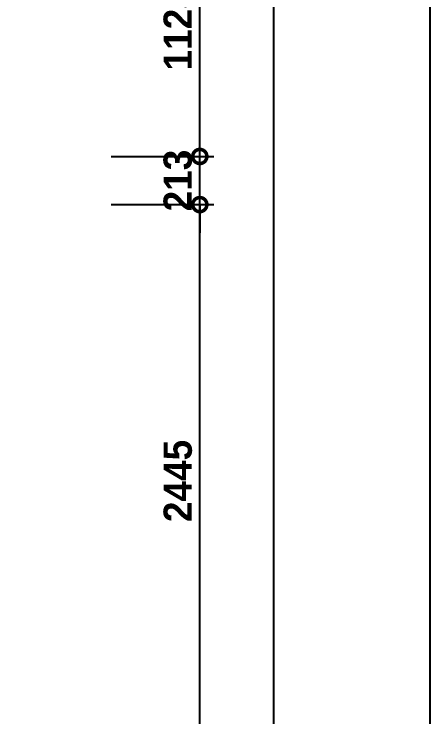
# Model space of a CAD drawing. Header units: inches. Extents: x 7740 to 83056, y -9304 to 75068.
# Drawn here: x 45496 to 47335, y 45675 to 48785 of the extents above; entities that cross this region are included whole.
import ezdxf
from ezdxf.enums import TextEntityAlignment as Align

# ---------------------------------------------------------------- set-up
doc = ezdxf.new("R2010")
doc.units = ezdxf.units.IN
doc.header["$LTSCALE"] = 50
doc.header["$MEASUREMENT"] = 0
for name, color, linetype in [('06-FUR', 6, 'Continuous'), ('07-DIM', 5, 'Continuous'), ('F-SYM', 7, 'Continuous'), ('FORM(YOURNAME)-11', 1, 'Continuous')]:
    doc.layers.add(name, color=color, linetype=linetype)
doc.styles.add('YOURNAME', font='HY울릉도M.TTF')
doc.styles.add('넥슨고딕', font='NEXONLv1GothicBold.ttf')
doc.dimstyles.new('50', dxfattribs={"dimscale": 50, "dimtxt": 2.5, "dimasz": 2.5, "dimexe": 1.25, "dimexo": 2, "dimtad": 1, "dimdec": 0, "dimtxsty": '넥슨고딕', "dimblk": 'DOTSMALL', "dimcen": 2.5, "dimclrd": 1, "dimclre": 1, "dimclrt": 2, "dimadec": 0, "dimazin": 0, "dimtfac": 1, "dimtdec": 0, "dimtix": 1, "dimtmove": 0, "dimatfit": 3, "dimldrblk": 'DOTSMALL', "dimfxl": 0, "dimarcsym": 0})

# ---------------------------------------------------------------- blocks, each defined once
blk = doc.blocks.new('_DOTSMALL')
at = {"color": 0, "linetype": 'ByBlock', "const_width": 0.5}
blk.add_lwpolyline([(-0.0625, 0, 1), (0.0625, 0, 1)], format="xyb", close=True, dxfattribs=at)
blk = doc.blocks.new('*D258')
at = {"layer": '07-DIM', "color": 1, "lineweight": -2}
for p, q in [((45925.3, 47941.7), (46379.9, 47941.7)), ((46317.4, 45496.7), (46317.4, 47941.7)), ((45925.3, 45496.7), (46379.9, 45496.7))]:
    blk.add_line(p, q, dxfattribs=at)
at = {"layer": 'Defpoints', "color": 0}
for p in [(45825.3, 47941.7), (46317.4, 47941.7), (45825.3, 45496.7)]:
    blk.add_point(p, dxfattribs=at)
at = {"layer": '07-DIM', "color": 1, "lineweight": -2, "xscale": 125, "yscale": 125, "zscale": 125}
for p, rotation in [((46317.4, 47941.7), 90), ((46317.4, 45496.7), 270)]:
    blk.add_blockref('_DOTSMALL', p, dxfattribs=dict(at, rotation=rotation))
at = {"layer": '07-DIM', "color": 2, "insert": (46220.5, 46719.2), "char_height": 125, "attachment_point": 5, "rotation": 90, "style": '넥슨고딕'}
blk.add_mtext('2445', dxfattribs=at)
blk = doc.blocks.new('*D259')
at = {"layer": '07-DIM', "color": 1, "lineweight": -2}
for p, q in [((46317.4, 48154.7), (46317.4, 48279.7)), ((45925.3, 48154.7), (46379.9, 48154.7)), ((46317.4, 47941.7), (46317.4, 48154.7)), ((45925.3, 47941.7), (46379.9, 47941.7)), ((46317.4, 47941.7), (46317.4, 47816.7))]:
    blk.add_line(p, q, dxfattribs=at)
at = {"layer": 'Defpoints', "color": 0}
for p in [(45825.3, 48154.7), (46317.4, 48154.7), (45825.3, 47941.7)]:
    blk.add_point(p, dxfattribs=at)
at = {"layer": '07-DIM', "color": 1, "lineweight": -2, "xscale": 125, "yscale": 125, "zscale": 125}
for p, rotation in [((46317.4, 48154.7), 270), ((46317.4, 47941.7), 90)]:
    blk.add_blockref('_DOTSMALL', p, dxfattribs=dict(at, rotation=rotation))
at = {"layer": '07-DIM', "color": 2, "insert": (46220.5, 48048.2), "char_height": 125, "attachment_point": 5, "rotation": 90, "style": '넥슨고딕'}
blk.add_mtext('213', dxfattribs=at)
blk = doc.blocks.new('*D260')
at = {"layer": '07-DIM', "color": 1, "lineweight": -2}
for p, q in [((45925.3, 49279.7), (46379.9, 49279.7)), ((46317.4, 48154.7), (46317.4, 49279.7)), ((45925.3, 48154.7), (46379.9, 48154.7))]:
    blk.add_line(p, q, dxfattribs=at)
at = {"layer": 'Defpoints', "color": 0}
for p in [(45825.3, 49279.7), (46317.4, 49279.7), (45825.3, 48154.7)]:
    blk.add_point(p, dxfattribs=at)
at = {"layer": '07-DIM', "color": 1, "lineweight": -2, "xscale": 125, "yscale": 125, "zscale": 125}
for p, rotation in [((46317.4, 49279.7), 90), ((46317.4, 48154.7), 270)]:
    blk.add_blockref('_DOTSMALL', p, dxfattribs=dict(at, rotation=rotation))
at = {"layer": '07-DIM', "color": 2, "insert": (46220.5, 48717.2), "char_height": 125, "attachment_point": 5, "rotation": 90, "style": '넥슨고딕'}
blk.add_mtext('1125', dxfattribs=at)
blk = doc.blocks.new('*D265')
at = {"layer": '07-DIM', "color": 1, "lineweight": -2}
for p, q in [((45925.3, 49479.7), (46707.7, 49479.7)), ((46645.2, 40236.7), (46645.2, 49479.7)), ((45925.3, 40236.7), (46707.7, 40236.7))]:
    blk.add_line(p, q, dxfattribs=at)
at = {"layer": 'Defpoints', "color": 0}
for p in [(45825.3, 49479.7), (46645.2, 49479.7), (45825.3, 40236.7)]:
    blk.add_point(p, dxfattribs=at)
at = {"layer": '07-DIM', "color": 1, "lineweight": -2, "xscale": 125, "yscale": 125, "zscale": 125}
for p, rotation in [((46645.2, 49479.7), 90), ((46645.2, 40236.7), 270)]:
    blk.add_blockref('_DOTSMALL', p, dxfattribs=dict(at, rotation=rotation))
at = {"layer": '07-DIM', "color": 2, "insert": (46548.3, 44858.2), "char_height": 125, "attachment_point": 5, "rotation": 90, "style": '넥슨고딕'}
blk.add_mtext('9243', dxfattribs=at)
blk = doc.blocks.new('FORM-PLAN')
at = {"layer": 'Defpoints', "color": 158}
blk.add_lwpolyline([(-69444, 53115), (-64, 53115), (-64, 1215), (-69444, 1215)], close=True, dxfattribs=at)
at = {"layer": 'FORM(YOURNAME)-11', "color": 3, "style": 'YOURNAME'}
for tag, height, p in [('1', 450, (9905, 18188)), ('2', 450, (9905, 17544)), ('3', 450, (9905, 16257)), ('4', 450, (9905, 14326)), ('5', 515, (9905, 12009)), ('6', 515, (9905, 9757)), ('7', 515, (9905, 7504)), ('8', 515, (9905, 5252)), ('9', 515, (9905, 2999)), ('10', 515, (5655, 811)), ('11', 515, (9905, 747)), ('12', 515, (5655, -1441)), ('13', 515, (9905, -1441))]:
    blk.add_attdef(tag, text='', height=height, dxfattribs=at).set_placement(p, align=Align.MIDDLE_RIGHT)
blk = doc.blocks.new('*U807')
at = {"layer": 'F-SYM', "xscale": 0.2500000000000001, "yscale": 0.2500000000000001, "zscale": 0.2500000000000001}
blk.add_blockref('FORM-PLAN', (47350.9, 38066.9), dxfattribs=at)

msp = doc.modelspace()

# ---------------------------------------------------------------- block references
at = {"layer": '06-FUR'}
msp.add_blockref('*U807', (0, 0), dxfattribs=at)

# ---------------------------------------------------------------- dimensions: what is measured, and where the dimension line sits
at = {"layer": '07-DIM'}
for base, p1, p2, picture, middle in [((46645.2, 49479.7), (45825.3, 40236.7), (45825.3, 49479.7), '*D265', (46548.3, 44858.2)), ((46317.4, 49279.7), (45825.3, 48154.7), (45825.3, 49279.7), '*D260', (46220.5, 48717.2)), ((46317.4, 48154.7), (45825.3, 47941.7), (45825.3, 48154.7), '*D259', (46220.5, 48048.2)), ((46317.4, 47941.7), (45825.3, 45496.7), (45825.3, 47941.7), '*D258', (46220.5, 46719.2))]:
    dim = msp.add_linear_dim(base=base, p1=p1, p2=p2, angle=90, dimstyle='50', dxfattribs=at)
    dim.commit()
    dim.dimension.update_dxf_attribs({"geometry": picture, "text_midpoint": middle})

doc.saveas('drawing.dxf')
